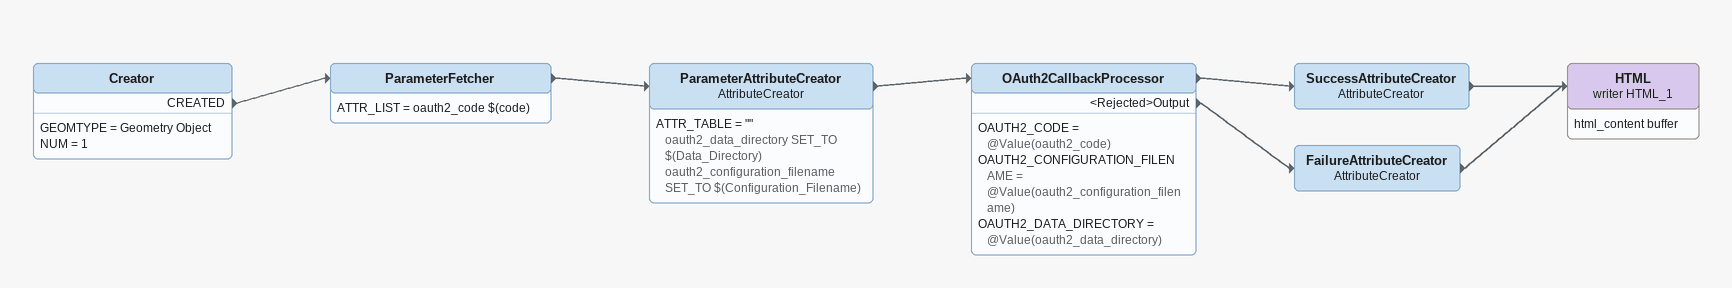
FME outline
Creator
    GEOMTYPE = Geometry Object
    NUM = 1
    CREATED -> ParameterFetcher
ParameterFetcher
    ATTR_LIST = oauth2_code $(code)
    -> ParameterAttributeCreator
ParameterAttributeCreator: AttributeCreator
    ATTR_TABLE = "" oauth2_data_directory SET_TO $(Data_Directory)  oauth2_configuration_filename SET_TO $(Configuration_Filename)
    -> OAuth2CallbackProcessor
OAuth2CallbackProcessor
    OAUTH2_CODE = @Value(oauth2_code)
    OAUTH2_CONFIGURATION_FILENAME = @Value(oauth2_configuration_filename)
    OAUTH2_DATA_DIRECTORY = @Value(oauth2_data_directory)
    -> SuccessAttributeCreator
    <Rejected>Output -> FailureAttributeCreator
SuccessAttributeCreator: AttributeCreator
    -> HTML (writer HTML_1)
FailureAttributeCreator: AttributeCreator
    -> HTML (writer HTML_1)
HTML (writer HTML_1)
    attributes: html_content buffer
